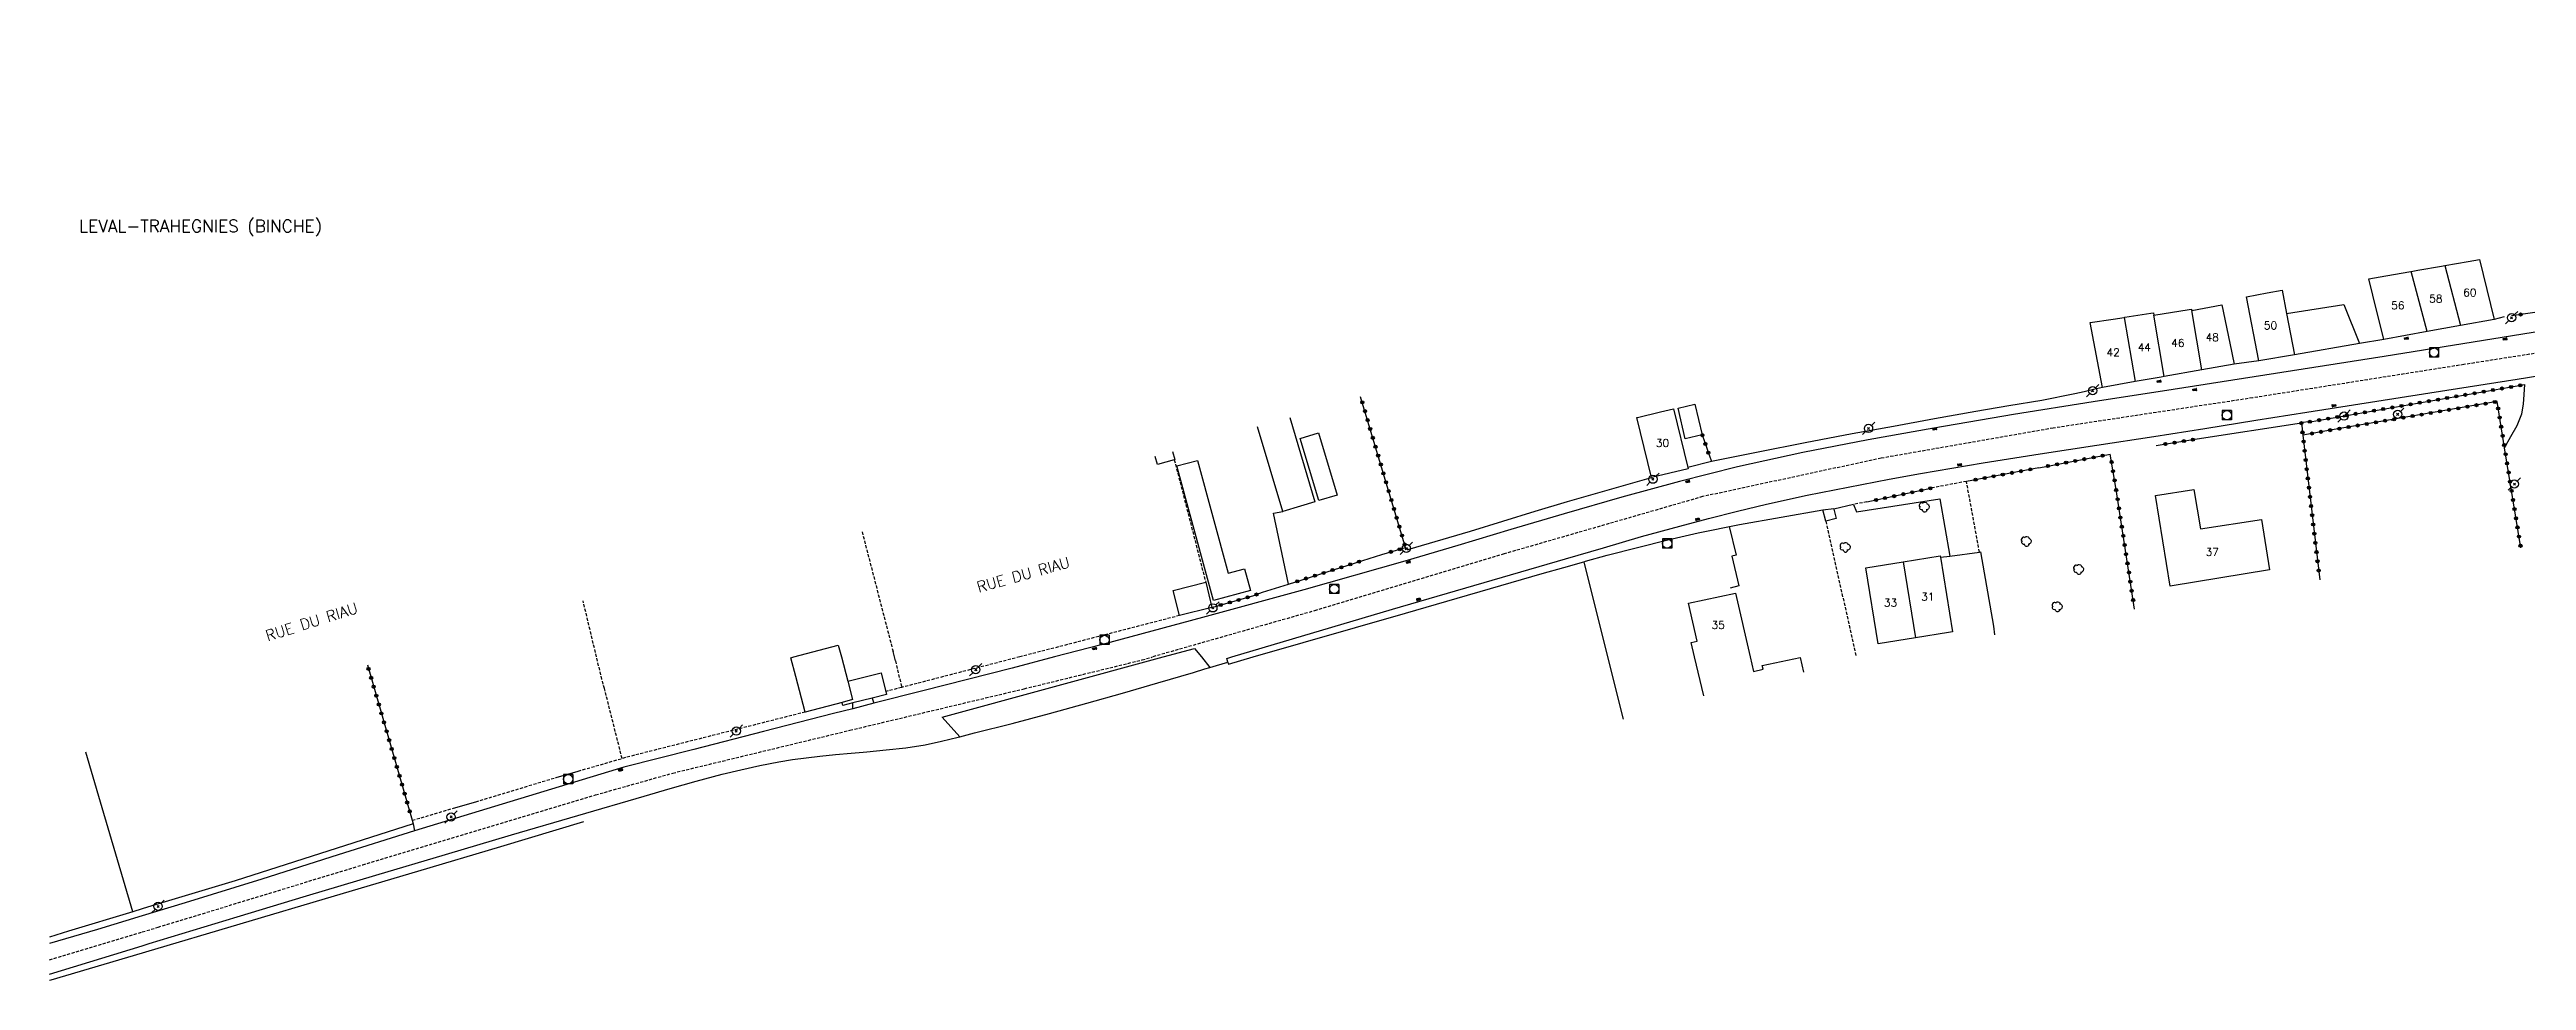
# Model space of a CAD drawing. Header units: millimetres. Extents: x 139000 to 139959, y 123000 to 124000.
# Drawn here: x 139000 to 139400.4, y 123623.6 to 123774.3 of the extents above; entities that cross this region are included whole.
import ezdxf
from ezdxf.enums import TextEntityAlignment as Align

# ---------------------------------------------------------------- set-up
doc = ezdxf.new("R2010")
doc.units = ezdxf.units.MM
doc.linetypes.add('DASHED', pattern=[0.75, 0.5, -0.25])
doc.layers.get('0').update_dxf_attribs({"linetype": 'CONTINUOUS'})
for name, color, linetype in [('W0001', 6, 'DASHED'), ('W0006', 2, 'CONTINUOUS'), ('W0008', 7, 'CONTINUOUS'), ('W0014', 7, 'CONTINUOUS'), ('W0017', 7, 'CONTINUOUS'), ('W0101', 7, 'CONTINUOUS'), ('W0104', 1, 'CONTINUOUS'), ('W0112', 1, 'DASHED'), ('W0300', 7, 'CONTINUOUS'), ('W0323', 7, 'CONTINUOUS'), ('W0330', 7, 'CONTINUOUS'), ('W0333', 7, 'CONTINUOUS'), ('W0401', 7, 'CONTINUOUS'), ('W0420', 7, 'CONTINUOUS'), ('W0473', 7, 'CONTINUOUS'), ('W0980', 7, 'CONTINUOUS'), ('W0989', 7, 'CONTINUOUS'), ('W0991', 7, 'CONTINUOUS'), ('W1102', 7, 'CONTINUOUS')]:
    doc.layers.add(name, color=color, linetype=linetype)
doc.styles.get("Standard").update_dxf_attribs({"font": 'romans.shx', "width": 0.85})

# ---------------------------------------------------------------- blocks, each defined once
blk = doc.blocks.new('T473')
for p, q in [((-0.166667, 0.166667), (0.166667, -0.166667)), ((-0.166667, -0.166667), (0.166667, 0.166667)), ((0.500001, 0.500001), (1.000002, 1.000002)), ((-1.000002, -1.000002), (-0.500001, -0.500001))]:
    blk.add_line(p, q)
blk.add_ellipse((0, 0), major_axis=(0.471405, 0.471405), ratio=1, start_param=5.4977871438, end_param=11.780972451)
blk = doc.blocks.new('T420')
for p, q in [((0.75, 0.75), (-0.75, 0.75)), ((-0.75, 0.75), (-0.75, -0.75)), ((0.75, 0.75), (0.75, -0.75)), ((0.75, -0.75), (-0.75, -0.75))]:
    blk.add_line(p, q)
blk.add_ellipse((0, 0), major_axis=(-0.53, 0.53), ratio=1, start_param=3.926991, end_param=10.210176)
blk = doc.blocks.new('T401')
for p, q in [((-0.3, 0.3), (0, 0.3)), ((-0.3, -0.25), (-0.3, 0.3)), ((-0.3, 0.15), (0, 0.15)), ((-0.3, 0), (0, 0)), ((0, 0.3), (0, -0.25)), ((-0.3, -0.15), (0, -0.15)), ((-0.3, -0.25), (-0.3, -0.3)), ((-0.3, -0.3), (0, -0.3)), ((0, -0.3), (0, -0.25))]:
    blk.add_line(p, q)
blk = doc.blocks.new('T300')
for p, q in [((-0.8, 0.51), (-0.86, 0.34)), ((-0.86, 0.34), (-0.86, 0.17)), ((-0.86, 0.17), (-0.74, 0.06)), ((-0.69, 0.63), (-0.8, 0.51)), ((-0.8, -0.06), (-0.74, 0.06)), ((-0.74, 0.06), (-0.69, 0.11)), ((-0.57, 0.69), (-0.69, 0.63)), ((-0.46, 0.69), (-0.57, 0.69)), ((-0.29, 0.63), (-0.46, 0.69)), ((-0.29, 0.63), (-0.17, 0.74)), ((-0.23, 0.57), (-0.29, 0.63)), ((-0.17, 0.74), (-0.06, 0.8)), ((-0.06, 0.8), (0.06, 0.8)), ((0.06, 0.8), (0.23, 0.74)), ((0.23, 0.74), (0.34, 0.63)), ((0.34, 0.63), (0.4, 0.51)), ((0.46, 0.46), (0.34, 0.46)), ((0.4, 0.51), (0.4, 0.46)), ((0.57, 0.4), (0.46, 0.46)), ((0.57, 0.4), (0.69, 0.29)), ((0.69, 0.29), (0.74, 0.17)), ((0.74, 0.06), (0.69, -0.17)), ((0.74, 0.17), (0.74, 0.06)), ((-0.8, -0.17), (-0.8, -0.06)), ((-0.8, -0.23), (-0.8, -0.17)), ((-0.74, -0.34), (-0.8, -0.23)), ((-0.69, -0.4), (-0.74, -0.34)), ((-0.51, -0.46), (-0.69, -0.4)), ((-0.4, -0.46), (-0.51, -0.46)), ((-0.4, -0.46), (-0.34, -0.46)), ((-0.34, -0.46), (-0.34, -0.4)), ((-0.34, -0.51), (-0.34, -0.46)), ((-0.29, -0.63), (-0.34, -0.51)), ((-0.17, -0.74), (-0.29, -0.63)), ((-0.06, -0.8), (-0.17, -0.74)), ((0.06, -0.8), (-0.06, -0.8)), ((0.17, -0.74), (0.06, -0.8)), ((0.23, -0.69), (0.17, -0.74)), ((0.29, -0.46), (0.23, -0.46)), ((0.29, -0.63), (0.23, -0.69)), ((0.46, -0.4), (0.29, -0.46)), ((0.34, -0.51), (0.29, -0.63)), ((0.34, -0.51), (0.34, -0.46)), ((0.57, -0.34), (0.46, -0.4)), ((0.63, -0.29), (0.57, -0.34)), ((0.69, -0.17), (0.63, -0.29))]:
    blk.add_line(p, q)
blk = doc.blocks.new('t323o')
at = {"color": 0, "linetype": 'Continuous'}
for radius in [0.25, 0.15]:
    blk.add_circle((0, 0), radius, dxfattribs=at)

msp = doc.modelspace()

# ---------------------------------------------------------------- linework, layer by layer
at = {"layer": 'W0001'}
for points in [[(139518.7, 123743.55), (139489.85, 123738.55), (139456.99, 123733.61), (139426.89, 123729.03), (139390.33, 123723.3), (139356.18, 123717.91), (139323.94, 123713.02), (139296.1, 123708.14), (139267.25, 123701.93), (139235.14, 123692.66), (139204.82, 123683.55), (139178.33, 123676)], [(139015, 123631.5), (139017.54, 123632.26), (139050.63, 123642.36), (139088.28, 123653.67), (139100.75, 123657.2), (139129.4, 123664.13), (139157.58, 123670.85), (139176.63, 123675.51), (139178.33, 123676)], [(139000, 123626.98), (139015, 123631.5)]]:
    msp.add_lwpolyline(points, dxfattribs=at)
at = {"layer": 'W0006'}
for points in [[(139144.33, 123666.25), (139180.05, 123676)], [(139180.05, 123676), (139185.11, 123677.38), (139186.22, 123676)], [(139186.22, 123676), (139187.59, 123674.29)], [(139147.17, 123663.09), (139144.33, 123666.25)]]:
    msp.add_lwpolyline(points, dxfattribs=at)
at = {"layer": 'W0008'}
for points in [[(139096.13, 123653.49), (139100.33, 123654.7), (139104.52, 123655.91), (139108.74, 123657.02), (139111.78, 123657.75), (139114.83, 123658.43), (139117.89, 123659.02), (139120.09, 123659.37), (139122.3, 123659.68), (139124.51, 123659.95), (139127.04, 123660.21), (139129.58, 123660.42), (139131.56, 123660.6), (139132.12, 123660.65), (139135.27, 123660.96), (139138.42, 123661.3), (139141.54, 123661.77), (139144.21, 123662.35), (139146.87, 123663.01), (139147.17, 123663.09), (139149.53, 123663.69), (139155.6, 123665.24), (139161.66, 123666.85), (139167.7, 123668.51), (139173.46, 123670.13), (139179.2, 123671.8), (139184.94, 123673.49), (139186.79, 123674.05), (139187.59, 123674.29), (139188.64, 123674.61), (139190.5, 123675.16)], [(139015, 123629.27), (139016.11, 123629.61), (139030.33, 123633.95), (139041.55, 123637.32), (139052.77, 123640.68), (139064, 123644.02), (139074.71, 123647.19), (139085.42, 123650.34), (139096.13, 123653.49)], [(139059.02, 123647.87), (139046.67, 123643.96), (139034.32, 123640.04), (139021.95, 123636.18), (139015, 123634.08)], [(139015, 123634.08), (139007.73, 123631.89), (139000, 123629.6)], [(139000, 123624.67), (139001.91, 123625.25), (139015, 123629.27)]]:
    msp.add_lwpolyline(points, dxfattribs=at)
at = {"layer": 'W0014'}
for points in [[(139406.21, 123729.24), (139391.81, 123726.91), (139377.41, 123724.61), (139366.05, 123722.83), (139354.68, 123721.06), (139343.32, 123719.28), (139330.41, 123717.26), (139317.51, 123715.22), (139304.64, 123713.02), (139294.02, 123711.1), (139283.43, 123709.06), (139272.9, 123706.77), (139263.51, 123704.4), (139254.17, 123701.82), (139244.86, 123699.16), (139236.26, 123696.63), (139227.69, 123694.04), (139219.11, 123691.48), (139202.78, 123686.84), (139186.41, 123682.36), (139170.01, 123677.97), (139162.49, 123676)], [(139377.37, 123727.36), (139373.45, 123726.7)], [(139396.85, 123731.04), (139395.22, 123730.59)], [(139357.18, 123723.89), (139353.17, 123723.36)], [(139191.14, 123676), (139217.11, 123683.7), (139245.09, 123691.88), (139251.23, 123693.67), (139257.37, 123695.46), (139263.54, 123697.17), (139268.21, 123698.39), (139272.89, 123699.57), (139277.59, 123700.69), (139284.17, 123702.15), (139290.79, 123703.48), (139297.41, 123704.75), (139302.48, 123705.67), (139307.55, 123706.54), (139312.62, 123707.39), (139321.8, 123708.87), (139331, 123710.26), (139340.19, 123711.67), (139348.44, 123712.97), (139356.7, 123714.28), (139364.95, 123715.58), (139376.27, 123717.37), (139387.59, 123719.16), (139398.91, 123720.96), (139413.28, 123723.23)], [(139331.91, 123719.6), (139330.42, 123719.24), (139328.92, 123718.89), (139327.42, 123718.54), (139322.11, 123717.49), (139316.77, 123716.6), (139311.42, 123715.69), (139304.76, 123714.5), (139298.1, 123713.29), (139291.44, 123712.07), (139283.84, 123710.61), (139276.25, 123709.11), (139268.66, 123707.61), (139264.86, 123706.65)], [(139347.21, 123711.26), (139364.05, 123713.85)], [(139219.23, 123693.69), (139219.61, 123693.36), (139229.73, 123696.35), (139234.96, 123697.95), (139240.19, 123699.55), (139245.43, 123701.12), (139249.95, 123702.44), (139254.47, 123703.74), (139259, 123705.03)], [(139241.33, 123689.49), (139244.82, 123690.48), (139248.03, 123691.4), (139248.32, 123691.48), (139251.82, 123692.44), (139256.71, 123693.72), (139261.61, 123694.94), (139266.54, 123696.07), (139273.23, 123697.41), (139279.95, 123698.6), (139286.68, 123699.79)], [(139291.62, 123700.68), (139288.45, 123699.92)], [(139212.32, 123691.61), (139215.41, 123692.57)], [(139194.6, 123676), (139219.22, 123683.09), (139241.33, 123689.49)], [(139196.11, 123686.47), (139200.28, 123687.77)], [(139162.49, 123676), (139155.6, 123674.2), (139141.17, 123670.5), (139133.27, 123668.49), (139129.88, 123667.62), (139126.73, 123666.82), (139115.44, 123663.93), (139104.14, 123661.04), (139092.84, 123658.15)], [(139190.5, 123675.16), (139190.35, 123675.76), (139191.14, 123676)], [(139190.5, 123675.16), (139190.59, 123674.84), (139194.6, 123676)], [(139092.84, 123658.15), (139059.02, 123647.87)], [(139081.92, 123656.5), (139085.45, 123657.52)], [(139065.3, 123651.51), (139068.9, 123652.55)], [(139058.65, 123649.56), (139058.79, 123648.96), (139059.02, 123647.87)]]:
    msp.add_lwpolyline(points, dxfattribs=at)
at = {"layer": 'W0017'}
for points in [[(139396.9, 123709.84), (139397.93, 123711.65), (139398.96, 123713.45), (139399.71, 123715.33), (139399.98, 123716.88), (139400.08, 123718.47), (139400.18, 123720.07)], [(139200.28, 123687.77), (139197.88, 123699.26), (139199.36, 123699.54)], [(139291.62, 123700.68), (139292.11, 123699.45), (139305.58, 123701.55), (139307.22, 123692.31)], [(139271.52, 123697.07), (139272.65, 123692.46), (139271.97, 123692.28), (139273.11, 123687.47), (139271.68, 123687.11)]]:
    msp.add_lwpolyline(points, dxfattribs=at)
at = {"layer": 'W0101'}
for points in [[(139387.26, 123739.32), (139391.03, 123739.98), (139392.85, 123740.29), (139395.22, 123730.59)], [(139357.18, 123723.89), (139355.19, 123734.26), (139358.51, 123734.9), (139360.92, 123735.36), (139361.65, 123731.58), (139362.93, 123724.89)], [(139377.37, 123727.36), (139375.62, 123734.52), (139374.97, 123737.16), (139377.71, 123737.64), (139381.72, 123738.35)], [(139381.72, 123738.35), (139381.8, 123738.36), (139382.88, 123738.55), (139386.68, 123739.21), (139387.26, 123739.32)], [(139335.41, 123730.93), (139335.52, 123730.94), (139339.71, 123731.59), (139340.13, 123731.65), (139340.2, 123731.3)], [(139340.2, 123731.3), (139345.92, 123732.18), (139346.3, 123732.24), (139346.33, 123732.07)], [(139346.33, 123732.07), (139351.17, 123732.98), (139352.47, 123726.75), (139353.17, 123723.36)], [(139331.91, 123719.6), (139329.93, 123730.08), (139333.6, 123730.65), (139335.41, 123730.93)], [(139384.37, 123728.62), (139377.37, 123727.36)], [(139389.78, 123729.6), (139384.37, 123728.62)], [(139395.22, 123730.59), (139389.78, 123729.6)], [(139353.17, 123723.36), (139347.94, 123722.43)], [(139362.93, 123724.89), (139357.18, 123723.89)], [(139337.17, 123720.53), (139331.91, 123719.6)], [(139341.88, 123721.36), (139341.39, 123721.27), (139337.17, 123720.53)], [(139347.94, 123722.43), (139341.88, 123721.36)], [(139259, 123705.03), (139256.64, 123714.72), (139256.7, 123714.74), (139256.71, 123714.74), (139260.42, 123715.64), (139262.54, 123716.16), (139264.86, 123706.65), (139264.92, 123706.41)], [(139264.92, 123706.41), (139259, 123705.03)], [(139293.63, 123690.41), (139299.65, 123691.39)], [(139299.65, 123691.39), (139305.68, 123692.37)], [(139305.68, 123692.37), (139305.72, 123692.11), (139307.67, 123680.07)], [(139295.62, 123678.12), (139293.63, 123690.41)], [(139265.96, 123676), (139265.42, 123678.34), (139266.38, 123678.55), (139264.96, 123684.67), (139272.55, 123686.33), (139274.94, 123676)], [(139307.67, 123680.07), (139307, 123679.96), (139301.65, 123679.09)], [(139267.43, 123669.69), (139265.96, 123676)], [(139274.94, 123676), (139275.49, 123673.63), (139277.04, 123673.99), (139276.9, 123674.58), (139283.01, 123675.91), (139283.56, 123673.55)], [(139301.65, 123679.09), (139295.62, 123678.12)], [(139128.15, 123668.64), (139122.17, 123667.07)]]:
    msp.add_lwpolyline(points, dxfattribs=at)
msp.add_lwpolyline([(139342.82, 123687.46), (139340.45, 123702.1), (139346.64, 123703.07), (139347.73, 123696.7), (139357.58, 123698.22), (139358.89, 123690.11)], close=True, dxfattribs=at)
at = {"layer": 'W0104'}
for points in [[(139361.65, 123731.58), (139370.93, 123733.04), (139373.45, 123726.7), (139362.93, 123724.89)], [(139199.36, 123699.54), (139195.29, 123713.23)], [(139200.49, 123714.75), (139204.55, 123701.08), (139202.23, 123700.39), (139199.36, 123699.54)], [(139181.9, 123707.91), (139181.84, 123707.9), (139179.1, 123707.14), (139178.75, 123708.42)], [(139181.53, 123709.23), (139181.9, 123707.91)], [(139305.72, 123692.11), (139307.22, 123692.31), (139312.01, 123692.95), (139312.15, 123692.97), (139314.25, 123680.96), (139314.44, 123679.59)], [(139182.7, 123682.69), (139181.68, 123686.76), (139186.91, 123688.07)], [(139186.91, 123688.07), (139187.92, 123683.99), (139182.7, 123682.69)], [(139293.63, 123690.41), (139293.63, 123690.41)], [(139307.67, 123680.07), (139307.67, 123680.07)], [(139122.17, 123667.07), (139120.65, 123672.84), (139119.86, 123675.87), (139120.34, 123676)], [(139120.34, 123676), (139127.52, 123677.89), (139128.01, 123676)], [(139128.01, 123676), (139129.05, 123672.07), (139129.83, 123669.08), (139128.15, 123668.64)], [(139129.05, 123672.07), (139134.43, 123673.44), (139135.17, 123670.55), (139135.21, 123670.4)], [(139135.21, 123670.4), (139135.32, 123669.94), (139132.98, 123669.34), (139129.88, 123668.55), (139128.27, 123668.14), (139128.15, 123668.64)]]:
    msp.add_lwpolyline(points, dxfattribs=at)
for points in [[(139266.01, 123716.9), (139267.17, 123711.94), (139264.45, 123711.3), (139263.29, 123716.26)], [(139205.16, 123712.24), (139208.17, 123702.18), (139205.21, 123701.3), (139202.2, 123711.35)], [(139185.59, 123707.8), (139190.52, 123689.54), (139193.2, 123690.26), (139194.15, 123686.72), (139188.15, 123685.1), (139187.18, 123688.68), (139182.26, 123706.9)], [(139287.16, 123697.94), (139286.68, 123699.79), (139288.44, 123699.99), (139288.45, 123699.92), (139288.86, 123698.38)]]:
    msp.add_lwpolyline(points, close=True, dxfattribs=at)
at = {"layer": 'W0112'}
for points in [[(139181.84, 123707.9), (139186.91, 123688.07)], [(139312.01, 123692.95), (139309.9, 123704.4), (139304.4, 123703.35)], [(139293.82, 123701.06), (139291.62, 123700.68)], [(139131.36, 123696.25), (139136.37, 123676.87)], [(139287.16, 123697.94), (139292.07, 123676)], [(139088.43, 123676), (139086.25, 123685.09)], [(139182.7, 123682.69), (139156.86, 123676)], [(139089.3, 123672.37), (139088.43, 123676)], [(139156.86, 123676), (139140.26, 123671.7), (139137.75, 123671.05), (139135.21, 123670.4)], [(139136.78, 123675.36), (139137.75, 123671.05)], [(139089.71, 123670.88), (139089.3, 123672.37)], [(139092.56, 123659.57), (139089.71, 123670.88)], [(139122.17, 123667.07), (139092.56, 123659.57)], [(139085.45, 123657.52), (139092.56, 123659.57)], [(139068.9, 123652.55), (139081.92, 123656.5)], [(139058.65, 123649.56), (139065.3, 123651.51)]]:
    msp.add_lwpolyline(points, dxfattribs=at)
at = {"layer": 'W0323'}
for points in [[(139436.3, 123774.27), (139434.18, 123757.71), (139433.72, 123751.6), (139433.8, 123745.49), (139434.43, 123736.34), (139398.01, 123731.19)], [(139365.45, 123714.05), (139400.18, 123720.07)], [(139215.41, 123692.57), (139219.23, 123693.69), (139211.96, 123718.09)], [(139399.52, 123693.67), (139396.9, 123709.84), (139395.7, 123717.3), (139369.33, 123712.79), (139364.28, 123711.89)], [(139267.17, 123711.94), (139268.66, 123707.61)], [(139365.45, 123714.05), (139364.04, 123713.94), (139364.05, 123713.85), (139364.28, 123711.89), (139367.01, 123688.49)], [(139321.61, 123706.59), (139333.15, 123708.78)], [(139334.09, 123703.08), (139333.15, 123708.78)], [(139340.59, 123710.19), (139347.21, 123711.26)], [(139293.82, 123701.06), (139304.4, 123703.35)], [(139321.61, 123706.59), (139309.9, 123704.4)], [(139337.08, 123683.72), (139334.09, 123703.08)], [(139200.28, 123687.77), (139212.32, 123691.61)], [(139187.92, 123683.99), (139194.54, 123685.87), (139196.11, 123686.47)], [(139051.39, 123674.69), (139058.65, 123649.56)]]:
    msp.add_lwpolyline(points, dxfattribs=at)
at = {"layer": 'W0330'}
for points in [[(139248.03, 123691.4), (139251.87, 123676)], [(139136.61, 123676), (139136.37, 123676.87)], [(139136.78, 123675.36), (139136.61, 123676)], [(139251.87, 123676), (139254.39, 123665.9)], [(139013.48, 123634.77), (139008.25, 123652.47), (139005.85, 123660.58)], [(139086.35, 123649.29), (139072.91, 123645.28), (139059.48, 123641.27), (139046.04, 123637.27), (139030.76, 123632.74), (139015.49, 123628.22), (139015, 123628.07)], [(139058.79, 123648.96), (139030, 123639.79)], [(139030, 123639.79), (139016.53, 123635.7), (139015, 123635.23)], [(139015, 123635.23), (139013.48, 123634.77), (139003.06, 123631.6), (139000, 123630.67)], [(139015, 123628.07), (139000.21, 123623.7), (139000, 123623.64)]]:
    msp.add_lwpolyline(points, dxfattribs=at)
at = {"layer": 'W0333'}
for points in [[(139129.88, 123667.62), (139129.88, 123668.55)], [(139132.98, 123669.34), (139133.27, 123668.49)]]:
    msp.add_lwpolyline(points, dxfattribs=at)
at = {"layer": 'W1102'}
for points in [[(139384.37, 123728.62), (139381.8, 123738.36)], [(139387.26, 123739.32), (139389.78, 123729.6)], [(139347.94, 123722.43), (139346.33, 123732.07)], [(139335.41, 123730.93), (139337.17, 123720.53)], [(139341.88, 123721.36), (139340.2, 123731.3)], [(139299.65, 123691.39), (139301.65, 123679.09)]]:
    msp.add_lwpolyline(points, dxfattribs=at)

# ---------------------------------------------------------------- block references
at = {"layer": 'W0300'}
for p in [(139303.14, 123700.23), (139319.63, 123694.67), (139290.35, 123693.71), (139328.09, 123690.13), (139324.63, 123684.09)]:
    msp.add_blockref('T300', p, dxfattribs=at)
at = {"layer": 'W0323'}
for p, rotation in [((139399.49, 123731.4), 188.0567566777244), ((139395.01, 123719.17), 9.832175880033176), ((139396.49, 123719.43), 9.832175880033176), ((139397.96, 123719.68), 9.832175880033176), ((139399.44, 123719.94), 9.832175880033176), ((139212.23, 123717.19), 106.5854233656402), ((139212.66, 123715.75), 106.5854233656402), ((139371.36, 123715.07), 9.832175880033176), ((139372.84, 123715.33), 9.832175880033176), ((139374.32, 123715.58), 9.832175880033176), ((139375.79, 123715.84), 9.832175880033176), ((139377.27, 123716.1), 9.832175880033176), ((139378.75, 123716.35), 9.832175880033176), ((139380.23, 123716.61), 9.832175880033176), ((139381.71, 123716.86), 9.832175880033176), ((139383.18, 123717.12), 9.832175880033176), ((139383.49, 123715.21), 189.7179292032361), ((139384.66, 123717.38), 9.832175880033176), ((139384.97, 123715.47), 189.7179292032361), ((139386.14, 123717.63), 9.832175880033176), ((139386.45, 123715.72), 189.7179292032361), ((139387.62, 123717.89), 9.832175880033176), ((139387.93, 123715.97), 189.7179292032361), ((139389.1, 123718.15), 9.832175880033176), ((139389.41, 123716.22), 189.7179292032361), ((139390.57, 123718.4), 9.832175880033176), ((139390.88, 123716.48), 189.7179292032361), ((139392.05, 123718.66), 9.832175880033176), ((139392.36, 123716.73), 189.7179292032361), ((139393.53, 123718.91), 9.832175880033176), ((139393.84, 123716.98), 189.7179292032361), ((139395.32, 123717.24), 189.7179292032361), ((139395.87, 123716.2), 99.19180825549103), ((139213.08, 123714.32), 106.5854233656402), ((139213.51, 123712.88), 106.5854233656402), ((139213.94, 123711.44), 106.5854233656402), ((139267.2, 123711.87), 288.9419077882416), ((139346.52, 123711.15), 9.153089366166277), ((139364.05, 123713.82), 276.6587665125202), ((139364.23, 123712.33), 276.6587665125202), ((139365.41, 123714.04), 184.49805850935), ((139365.75, 123712.15), 190.0409921091635), ((139366.93, 123714.3), 9.832175880033176), ((139367.23, 123712.42), 190.0409921091635), ((139368.4, 123714.56), 9.832175880033176), ((139368.71, 123712.68), 190.0409921091635), ((139369.88, 123714.82), 9.832175880033176), ((139370.19, 123712.93), 189.7179292032361), ((139371.66, 123713.19), 189.7179292032361), ((139373.14, 123713.44), 189.7179292032361), ((139374.62, 123713.69), 189.7179292032361), ((139376.1, 123713.95), 189.7179292032361), ((139377.58, 123714.2), 189.7179292032361), ((139379.06, 123714.45), 189.7179292032361), ((139380.54, 123714.71), 189.7179292032361), ((139382.01, 123714.96), 189.7179292032361), ((139396.11, 123714.72), 99.19180825549103), ((139396.35, 123713.24), 99.19180825549103), ((139396.59, 123711.76), 99.19180825549103), ((139214.37, 123710), 106.5854233656402), ((139214.8, 123708.57), 106.5854233656402), ((139215.22, 123707.13), 106.5854233656402), ((139267.69, 123710.45), 288.9419077882416), ((139268.17, 123709.03), 288.9419077882416), ((139324.55, 123707.15), 10.74459802550861), ((139326.03, 123707.43), 10.74459802550861), ((139327.5, 123707.71), 10.74459802550861), ((139328.97, 123707.99), 10.74459802550861), ((139330.45, 123708.27), 10.74459802550861), ((139331.92, 123708.55), 10.74459802550861), ((139333.36, 123707.52), 99.42972982849555), ((139342.07, 123710.43), 9.153089366166277), ((139343.55, 123710.67), 9.153089366166277), ((139345.04, 123710.91), 9.153089366166277), ((139364.4, 123710.84), 276.6553699855746), ((139364.57, 123709.35), 276.6553699855746), ((139364.75, 123707.86), 276.6553699855746), ((139396.83, 123710.27), 99.19180825549103), ((139397.07, 123708.79), 99.19007307233576), ((139397.31, 123707.31), 99.19007307233576), ((139215.65, 123705.69), 106.5854233656402), ((139216.08, 123704.25), 106.5854233656402), ((139304.08, 123703.28), 12.21193300007137), ((139311.37, 123704.67), 190.5948337453598), ((139312.85, 123704.95), 190.5948337453598), ((139314.32, 123705.23), 190.5948337453598), ((139315.79, 123705.5), 190.5948337453598), ((139317.27, 123705.78), 190.5948337453598), ((139318.74, 123706.05), 190.5948337453598), ((139320.22, 123706.33), 190.5948337453598), ((139323.08, 123706.87), 10.74459802550861), ((139333.6, 123706.04), 99.42972982849555), ((139333.85, 123704.56), 99.42972982849555), ((139364.92, 123706.37), 276.6553699855746), ((139365.1, 123704.88), 276.6553699855746), ((139365.27, 123703.39), 276.6553699855746), ((139397.55, 123705.83), 99.19007307233576), ((139397.79, 123704.35), 99.19007307233576), ((139216.51, 123702.81), 106.5854233656402), ((139216.94, 123701.38), 106.5854233656402), ((139217.37, 123699.94), 106.5854233656402), ((139295.29, 123701.37), 12.21193300007137), ((139296.75, 123701.69), 12.21193300007137), ((139298.22, 123702.01), 12.21193300007137), ((139299.69, 123702.33), 12.21193300007137), ((139301.15, 123702.64), 12.21193300007137), ((139302.62, 123702.96), 12.21193300007137), ((139334.11, 123702.99), 98.77605449326789), ((139334.34, 123701.51), 98.77605449326789), ((139334.56, 123700.03), 98.77605449326789), ((139365.44, 123701.9), 276.6553699855746), ((139365.62, 123700.41), 276.6553699855746), ((139398.03, 123702.87), 99.19007307233576), ((139398.27, 123701.39), 99.19007307233576), ((139398.51, 123699.91), 99.19007307233576), ((139217.79, 123698.5), 106.5854233656402), ((139218.22, 123697.06), 106.5854233656402), ((139218.65, 123695.63), 106.5854233656402), ((139334.79, 123698.54), 98.77605449326789), ((139335.02, 123697.06), 98.77605449326789), ((139335.25, 123695.58), 98.77605449326789), ((139365.79, 123698.92), 276.6553699855746), ((139365.96, 123697.43), 276.6553699855746), ((139366.14, 123695.94), 276.6553699855746), ((139398.75, 123698.43), 99.19007307233576), ((139398.99, 123696.95), 99.19007307233576), ((139399.23, 123695.47), 99.19007307233576), ((139210.28, 123690.96), 17.68783573409957), ((139211.71, 123691.41), 17.68783573409957), ((139216.85, 123692.99), 16.36272521885449), ((139218.29, 123693.41), 16.36272521885449), ((139219.08, 123694.19), 106.5854233656402), ((139335.48, 123694.1), 98.77605449326789), ((139335.71, 123692.61), 98.77605449326789), ((139335.94, 123691.13), 98.77605449326789), ((139366.31, 123694.45), 276.6553699855746), ((139366.49, 123692.96), 276.6553699855746), ((139366.66, 123691.47), 276.6553699855746), ((139399.47, 123693.99), 99.19007307233576), ((139201.71, 123688.22), 17.68783573409957), ((139203.14, 123688.68), 17.68783573409957), ((139204.57, 123689.14), 17.68783573409957), ((139205.99, 123689.59), 17.68783573409957), ((139207.42, 123690.05), 17.68783573409957), ((139208.85, 123690.5), 17.68783573409957), ((139336.17, 123689.65), 98.77605449326789), ((139336.39, 123688.17), 98.77605449326789), ((139366.83, 123689.98), 276.6553699855746), ((139189.36, 123684.4), 15.88593674345471), ((139190.81, 123684.81), 15.88593674345471), ((139192.25, 123685.22), 15.88593674345471), ((139193.69, 123685.63), 15.88593674345471), ((139195.12, 123686.09), 20.78323425003878), ((139336.62, 123686.68), 98.77605449326789), ((139336.85, 123685.2), 98.77605449326789), ((139051.57, 123674.06), 286.1283949886279), ((139051.99, 123672.61), 286.1283949886279), ((139052.4, 123671.17), 286.1283949886279), ((139052.82, 123669.73), 286.1283949886279), ((139053.24, 123668.29), 286.1283949886279), ((139053.65, 123666.85), 286.1283949886279), ((139054.07, 123665.41), 286.1283949886279), ((139054.49, 123663.97), 286.1283949886279), ((139054.9, 123662.53), 286.1283949886279), ((139055.32, 123661.09), 286.1283949886279), ((139055.74, 123659.65), 286.1283949886279), ((139056.15, 123658.2), 286.1283949886279), ((139056.57, 123656.76), 286.1283949886279), ((139056.99, 123655.32), 286.1283949886279), ((139057.4, 123653.88), 286.1283949886279), ((139057.82, 123652.44), 286.1283949886279), ((139058.24, 123651), 286.1283949886279)]:
    msp.add_blockref('t323o', p, dxfattribs=dict(at, rotation=rotation))
at = {"layer": 'W0401'}
for p, rotation in [((139381.01, 123727.69), 99.0961720458108), ((139396.96, 123727.58), 99.19174005267764), ((139341.03, 123720.73), 98.8782070490174), ((139346.8, 123719.37), 98.92754833558159), ((139369.33, 123716.51), 278.9856031222939), ((139304.79, 123713.03), 99.69815759849911), ((139264.84, 123704.51), 104.1596644851081), ((139308.81, 123706.93), 279.5446950869944), ((139266.45, 123698.11), 284.6837840600254), ((139219.64, 123691.49), 106.5833980932221), ((139221.34, 123685.16), 286.2984885911406), ((139168.93, 123677.48), 104.6528314639397), ((139092.29, 123657.85), 106.9077501165277)]:
    msp.add_blockref('T401', p, dxfattribs=dict(at, rotation=rotation))
at = {"layer": 'W0420'}
for p in [(139385.49, 123725.26), (139352.01, 123715.1), (139261.51, 123694.34), (139207.7, 123686.98), (139170.55, 123678.74), (139083.86, 123656.21)]:
    msp.add_blockref('T420', p, dxfattribs=at)
at = {"layer": 'W0473'}
for p in [(139398.03, 123730.88), (139330.3, 123719.07), (139370.95, 123714.96), (139379.62, 123715.24), (139294.07, 123712.96), (139259.21, 123704.75), (139398.49, 123703.96), (139219.35, 123693.55), (139188.07, 123683.93), (139149.74, 123673.93), (139111.02, 123663.99), (139064.92, 123650.1), (139017.55, 123635.63)]:
    msp.add_blockref('T473', p, dxfattribs=at)

# ---------------------------------------------------------------- texts
at = {"layer": 'W0980'}
msp.add_text('LEVAL-TRAHEGNIES (BINCHE)', height=2, dxfattribs=at).set_placement((139024.42, 123745.57), align=Align.MIDDLE)
at = {"layer": 'W0989'}
for rotation, p in [(15.51, (139150.21, 123686.4)), (17.4771, (139035.25, 123678.51))]:
    msp.add_text('RUE DU RIAU', height=1.75, rotation=rotation, dxfattribs=at).set_placement(p)
at = {"layer": 'W0991'}
for s, p in [('60', (139391.27, 123734.95)), ('56', (139379.65, 123732.86)), ('58', (139385.8, 123733.97)), ('46', (139344.09, 123726.8)), ('48', (139349.65, 123727.71)), ('50', (139359.04, 123729.62)), ('42', (139333.61, 123725.26)), ('44', (139338.66, 123726.09)), ('30', (139260.77, 123710.6)), ('37', (139349.65, 123692.97)), ('33', (139297.64, 123684.75)), ('31', (139303.66, 123685.73)), ('35', (139269.76, 123681.16))]:
    msp.add_text(s, height=1.25, dxfattribs=at).set_placement(p, align=Align.MIDDLE_CENTER)

doc.saveas('drawing.dxf')
